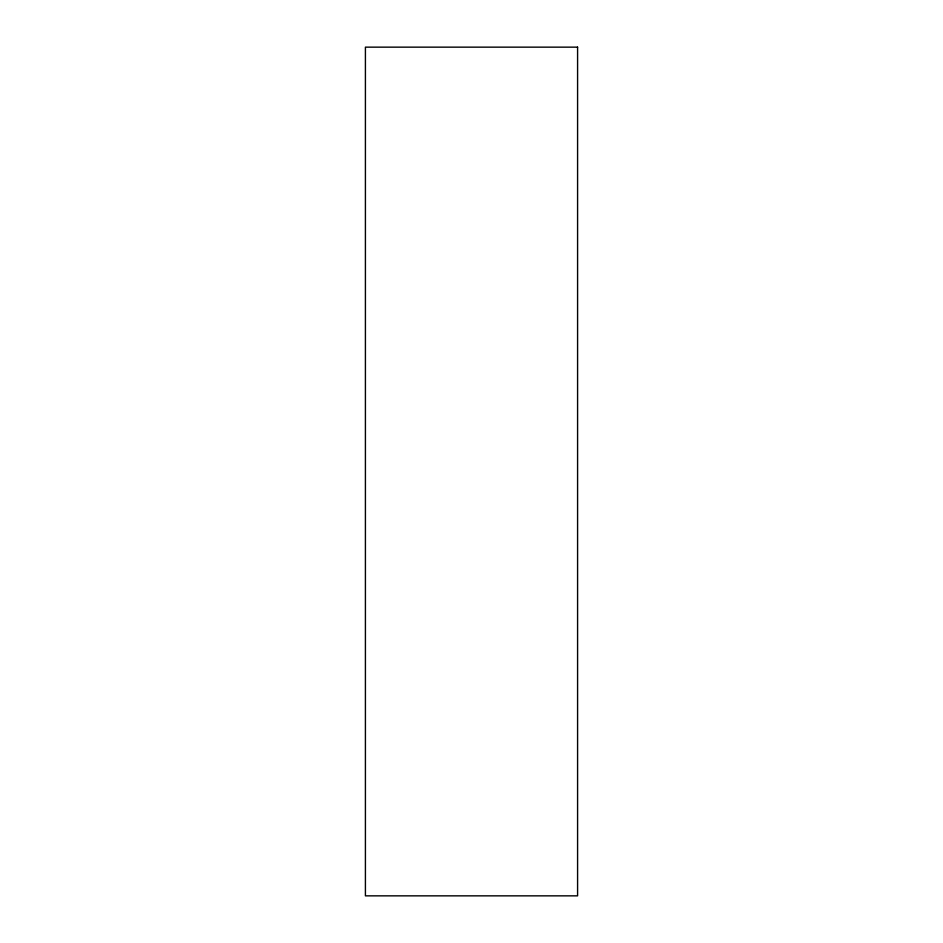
<?xml version="1.0" encoding="UTF-8"?>
<svg xmlns="http://www.w3.org/2000/svg" width="943" height="943" viewBox="0 0 943 943"><rect width="100%" height="100%" fill="white"/><g stroke="black" fill="none" stroke-linecap="round" stroke-linejoin="round"><path stroke-width="1.41" d="M577.587 47.15L365.412 47.15L365.412 895.85L577.587 895.85L577.587 47.15"/></g></svg>
